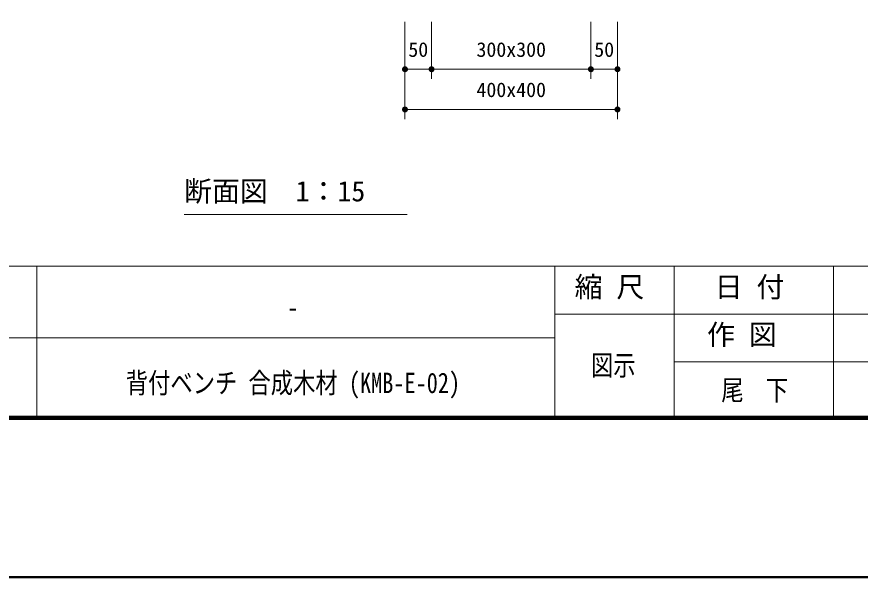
# Model space of a CAD drawing. Units: millimetres at full size, sheet at 1:15. Extents: x 0 to 6300, y 0 to 4455.
# Drawn here: x 3697 to 5284, y 0 to 1054 of the extents above; entities that cross this region are included whole.
import ezdxf
from ezdxf.enums import TextEntityAlignment as Align

# ---------------------------------------------------------------- set-up
doc = ezdxf.new("R2010")
doc.units = ezdxf.units.MM
doc.header["$LTSCALE"] = 15
for name, color, linetype, lineweight in [('D-STR-DIM', 7, 'Continuous', 13), ('D-STR-HTXT', 7, 'Continuous', 13), ('D-TTL', 7, 'Continuous', 13)]:
    doc.layers.add(name, color=color, linetype=linetype, lineweight=lineweight)
doc.styles.add('ＭＳ ゴシック', font='')
doc.styles.get('ＭＳ ゴシック').set_extended_font_data('MS Gothic')

# ---------------------------------------------------------------- blocks, each defined once
blk = doc.blocks.new('filled_dot')
at = {"color": 0, "linetype": 'Continuous', "lineweight": -2, "const_width": 1.25}
blk.add_lwpolyline([(-0.625, 0, 1), (0.625, 0, 1)], format="xyb", close=True, dxfattribs=at)

msp = doc.modelspace()

# ---------------------------------------------------------------- linework, layer by layer
at = {"layer": 'D-STR-DIM'}
for p, q in [((4427.5, 1045.06), (4427.5, 937.63)), ((4427.5, 1045.06), (4427.5, 861.95)), ((4477.5, 1045.06), (4477.5, 937.63)), ((4477.5, 1045.06), (4477.5, 937.63)), ((4777.5, 1045.06), (4777.5, 937.63)), ((4777.5, 1045.06), (4777.5, 937.63)), ((4827.5, 1045.06), (4827.5, 937.63)), ((4827.5, 1045.06), (4827.5, 861.95)), ((4427.5, 955.63), (4477.5, 955.63)), ((4477.5, 955.63), (4777.5, 955.63)), ((4777.5, 955.63), (4827.5, 955.63)), ((4427.5, 879.95), (4827.5, 879.95))]:
    msp.add_line(p, q, dxfattribs=at)
at = {"layer": 'D-STR-HTXT'}
msp.add_line((4011.64, 682.5), (4431.64, 682.5), dxfattribs=at)
at = {"layer": 'D-TTL'}
for p, q in [((3734.42, 300), (3734.42, 585)), ((5234.42, 495), (5234.42, 585)), ((4934.42, 495), (4709.42, 495)), ((4709.42, 450), (3434.42, 450)), ((5834.42, 405), (4934.42, 405))]:
    msp.add_line(p, q, dxfattribs=at)
at = {"layer": 'D-TTL', "color": 2, "lineweight": 140}
msp.add_line((300, 300), (6000, 300), dxfattribs=at)
at = {"layer": 'D-TTL', "color": 2, "lineweight": 50}
msp.add_lwpolyline([(0, 0), (6300, 0), (6300, 4455), (0, 4455)], close=True, dxfattribs=at)
at = {"layer": 'D-TTL', "color": 2}
msp.add_lwpolyline([(300, 300), (6000, 300), (6000, 585), (300, 585)], close=True, dxfattribs=at)
at = {"layer": 'D-TTL'}
for points in [[(3434.42, 585), (4709.42, 585), (4709.42, 300), (3434.42, 300)], [(4709.42, 585), (4934.42, 585), (4934.42, 300), (4709.42, 300)], [(4934.42, 495), (5834.42, 495), (5834.42, 585), (4934.42, 585)], [(4934.42, 495), (5234.42, 495), (5234.42, 300), (4934.42, 300)], [(5234.42, 495), (5534.42, 495), (5534.42, 300), (5234.42, 300)]]:
    msp.add_lwpolyline(points, close=True, dxfattribs=at)

# ---------------------------------------------------------------- block references
at = {"layer": 'D-STR-DIM', "xscale": 4.5, "yscale": 4.5}
for p in [(4427.5, 955.63), (4477.5, 955.63), (4777.5, 955.63), (4427.5, 879.95)]:
    msp.add_blockref('filled_dot', p, dxfattribs=at)
at = {"layer": 'D-STR-DIM', "xscale": 4.5, "yscale": 4.5, "rotation": 180}
for p in [(4477.5, 955.63), (4777.5, 955.63), (4827.5, 955.63), (4827.5, 879.95)]:
    msp.add_blockref('filled_dot', p, dxfattribs=at)

# ---------------------------------------------------------------- texts
at = {"layer": 'D-STR-DIM', "style": 'ＭＳ ゴシック'}
for s, p in [('50', (4452.5, 1006.44)), ('300x300', (4627.5, 1006.44)), ('50', (4802.5, 1006.44)), ('400x400', (4627.5, 930.77))]:
    msp.add_text(s, height=27.49, dxfattribs=at).set_placement(p, align=Align.TOP_CENTER)
at = {"layer": 'D-STR-HTXT', "style": 'ＭＳ ゴシック'}
msp.add_text('断面図\u30001：15', height=38.49, dxfattribs=at).set_placement((4011.64, 745.5), align=Align.TOP_LEFT)
at = {"layer": 'D-TTL', "style": 'ＭＳ ゴシック'}
for s, p in [('縮 尺', (4746.85, 515.15)), ('日 付', (5010.46, 515.15)), ('作 図', (4996.1, 425.42))]:
    msp.add_text(s, height=38.49, dxfattribs=at).set_placement(p, align=Align.BOTTOM_LEFT)
at = {"layer": 'D-TTL', "style": 'ＭＳ ゴシック', "width": 0.8}
for s, p in [('-', (4216.56, 476.82)), ('図示', (4819.67, 367.77)), ('背付ベンチ 合成木材 (KMB-E-02)', (4216.56, 334.68)), ('尾\u3000下', (5085.93, 321.08))]:
    msp.add_text(s, height=38.49, dxfattribs=at).set_placement(p, align=Align.BOTTOM_CENTER)

doc.saveas('drawing.dxf')
